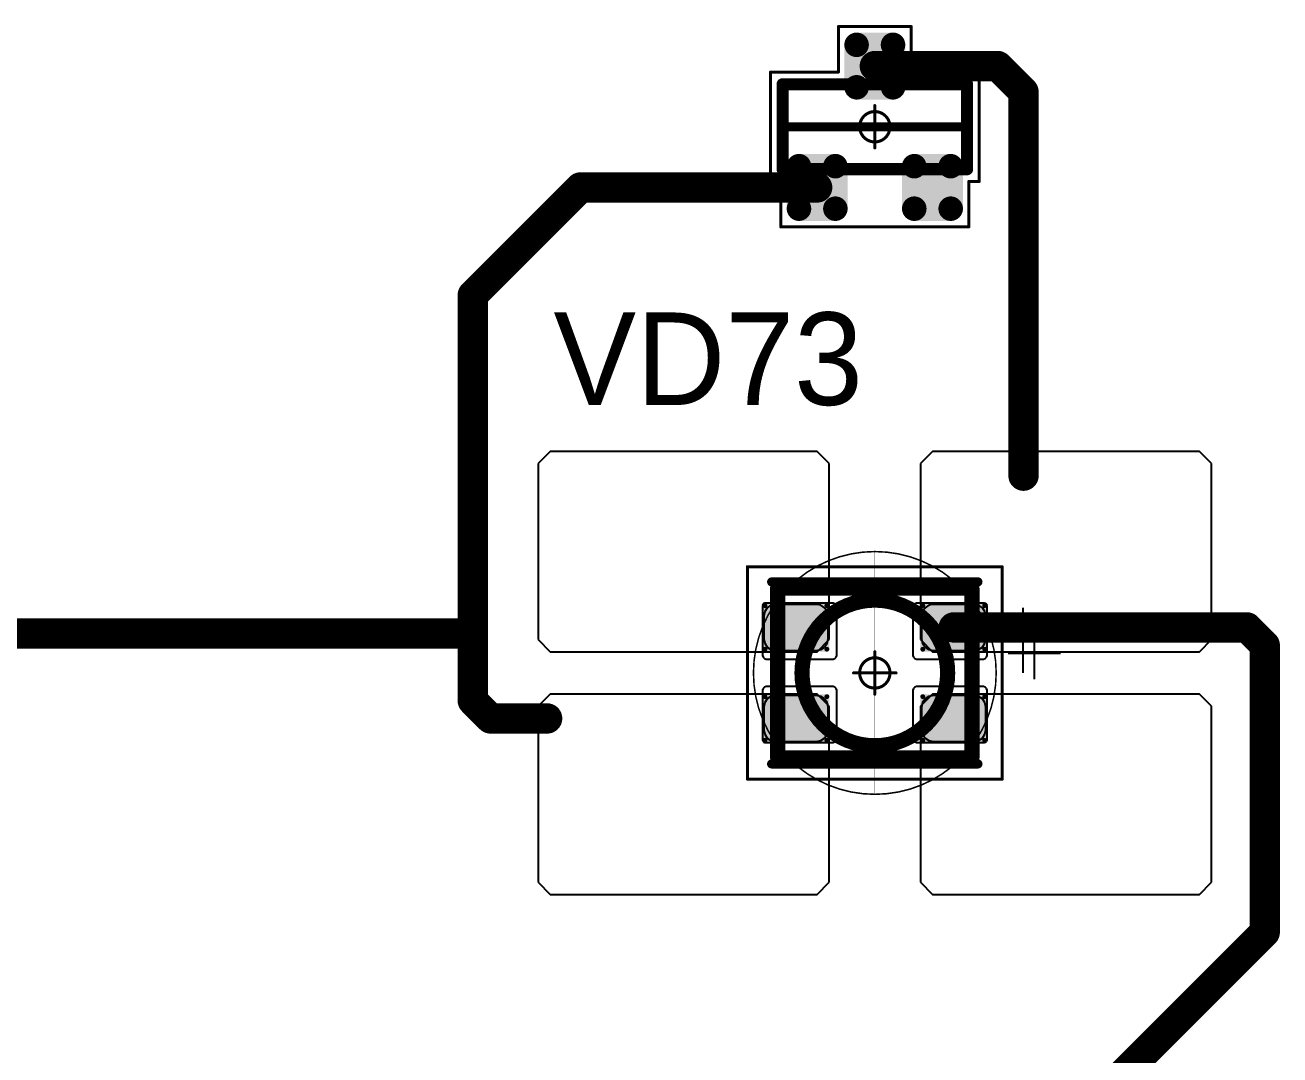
# Model space of a CAD drawing. Header units: millimetres. Extents: x 0 to 400, y 0 to 511.
# Drawn here: x 186 to 206.67, y 235.21 to 252.17 of the extents above; entities that cross this region are included whole.
import ezdxf

# ---------------------------------------------------------------- set-up
doc = ezdxf.new("R2010")
doc.units = ezdxf.units.MM
for name, color, linetype in [('Mechanical13', 56, 'Continuous'), ('Mechanical15', 56, 'Continuous'), ('Mechanical2', 216, 'Continuous'), ('TopLayer', 1, 'Continuous'), ('TopOverlay', 2, 'Continuous'), ('TopPaste', 8, 'Continuous'), ('TopSolder', 216, 'Continuous')]:
    doc.layers.add(name, color=color, linetype=linetype)

# ---------------------------------------------------------------- blocks, each defined once
blk = doc.blocks.new('SOT23_524')
at = {"layer": 'Mechanical13', "const_width": 0.2}
for points in [[(-0.7, 1.52), (0.7, 1.52)], [(-0.7, 1.52), (-0.7, -1.52)], [(0.7, 1.52), (0.7, -1.52)], [(-0.7, -1.52), (0.7, -1.52)]]:
    blk.add_lwpolyline(points, dxfattribs=at)
at = {"layer": 'Mechanical13', "const_width": 0.1}
for points in [[(-0.75, 1.52, 1), (-0.65, 1.52, 1)], [(-0.75, 1.52, 1), (-0.65, 1.52, 1)], [(0.65, 1.52, 1), (0.75, 1.52, 1)], [(0.65, 1.52, 1), (0.75, 1.52, 1)], [(-0.75, -1.52, 1), (-0.65, -1.52, 1)], [(-0.75, -1.52, 1), (-0.65, -1.52, 1)], [(0.65, -1.52, 1), (0.75, -1.52, 1)], [(0.65, -1.52, 1), (0.75, -1.52, 1)]]:
    blk.add_lwpolyline(points, format="xyb", close=True, dxfattribs=at)
at = {"layer": 'Mechanical15', "const_width": 0.05}
for points in [[(-0.9, 1.72), (-0.9, 1.55)], [(-0.9, 1.72), (0.9, 1.72)], [(0.9, 1.72), (0.9, 0.6)], [(-1.65, 1.55), (-1.65, -1.55)], [(-1.65, 1.55), (-0.9, 1.55)], [(0.9, 0.6), (1.65, 0.6)], [(1.65, 0.6), (1.65, -0.6)], [(0, 0.35), (0, -0.35)], [(-0.35, 0), (0.35, 0)], [(0.9, -0.6), (1.65, -0.6)], [(0.9, -0.6), (0.9, -1.72)], [(-1.65, -1.55), (-0.9, -1.55)], [(-0.9, -1.55), (-0.9, -1.72)], [(-0.9, -1.72), (0.9, -1.72)]]:
    blk.add_lwpolyline(points, dxfattribs=at)
at = {"layer": 'Mechanical15'}
for points, const_width in [([(-0.913, 1.72, 1), (-0.888, 1.72, 1)], 0.025), ([(-0.913, 1.72, 1), (-0.888, 1.72, 1)], 0.025), ([(0.888, 1.72, 1), (0.913, 1.72, 1)], 0.025), ([(0.888, 1.72, 1), (0.913, 1.72, 1)], 0.025), ([(-1.662, 1.55, 1), (-1.637, 1.55, 1)], 0.025), ([(-1.662, 1.55, 1), (-1.637, 1.55, 1)], 0.025), ([(-0.913, 1.55, 1), (-0.888, 1.55, 1)], 0.025), ([(-0.913, 1.55, 1), (-0.888, 1.55, 1)], 0.025), ([(0.888, 0.6, 1), (0.913, 0.6, 1)], 0.025), ([(0.888, 0.6, 1), (0.913, 0.6, 1)], 0.025), ([(1.637, 0.6, 1), (1.662, 0.6, 1)], 0.025), ([(1.637, 0.6, 1), (1.662, 0.6, 1)], 0.025), ([(0.25, 0, 1), (-0.25, 0, 1)], 0.05), ([(-0.012, 0.35, 1), (0.012, 0.35, 1)], 0.025), ([(-0.362, 0, 1), (-0.337, 0, 1)], 0.025), ([(-0.262, 0, 1), (-0.238, 0, 1)], 0.025), ([(0.238, 0, 1), (0.262, 0, 1)], 0.025), ([(0.337, 0, 1), (0.362, 0, 1)], 0.025), ([(-0.012, -0.35, 1), (0.012, -0.35, 1)], 0.025), ([(0.888, -0.6, 1), (0.913, -0.6, 1)], 0.025), ([(0.888, -0.6, 1), (0.913, -0.6, 1)], 0.025), ([(1.637, -0.6, 1), (1.662, -0.6, 1)], 0.025), ([(1.637, -0.6, 1), (1.662, -0.6, 1)], 0.025), ([(-1.662, -1.55, 1), (-1.637, -1.55, 1)], 0.025), ([(-1.662, -1.55, 1), (-1.637, -1.55, 1)], 0.025), ([(-0.913, -1.55, 1), (-0.888, -1.55, 1)], 0.025), ([(-0.913, -1.55, 1), (-0.888, -1.55, 1)], 0.025), ([(-0.913, -1.72, 1), (-0.888, -1.72, 1)], 0.025), ([(-0.913, -1.72, 1), (-0.888, -1.72, 1)], 0.025), ([(0.888, -1.72, 1), (0.913, -1.72, 1)], 0.025), ([(0.888, -1.72, 1), (0.913, -1.72, 1)], 0.025)]:
    blk.add_lwpolyline(points, format="xyb", close=True, dxfattribs=dict(at, const_width=const_width))
at = {"layer": 'TopLayer', "const_width": 0.1}
for points in [[(-1.4, 1.25, 1), (-1.3, 1.25, 1)], [(-0.7, 1.25, 1), (-0.6, 1.25, 1)], [(-1.4, 0.65, 1), (-1.3, 0.65, 1)], [(-0.7, 0.65, 1), (-0.6, 0.65, 1)], [(0.6, 0.3, 1), (0.7, 0.3, 1)], [(1.3, 0.3, 1), (1.4, 0.3, 1)], [(0.6, -0.3, 1), (0.7, -0.3, 1)], [(1.3, -0.3, 1), (1.4, -0.3, 1)], [(-1.4, -0.65, 1), (-1.3, -0.65, 1)], [(-0.7, -0.65, 1), (-0.6, -0.65, 1)], [(-1.4, -1.25, 1), (-1.3, -1.25, 1)], [(-0.7, -1.25, 1), (-0.6, -1.25, 1)]]:
    blk.add_lwpolyline(points, format="xyb", close=True, dxfattribs=at)
at = {"layer": 'TopLayer'}
for points in [[(-1.45, 1.25), (-1.45, 0.65), (-0.55, 1.25), (-0.55, 0.65)], [(-1.35, 1.35), (-1.35, 0.55), (-0.65, 1.35), (-0.65, 0.55)], [(0.55, 0.3), (0.55, -0.3), (1.45, 0.3), (1.45, -0.3)], [(0.65, 0.4), (0.65, -0.4), (1.35, 0.4), (1.35, -0.4)], [(-1.35, -0.55), (-1.35, -1.35), (-0.65, -0.55), (-0.65, -1.35)], [(-1.45, -0.65), (-1.45, -1.25), (-0.55, -0.65), (-0.55, -1.25)]]:
    blk.add_solid(points, dxfattribs=at)
at = {"layer": 'TopOverlay', "const_width": 0.15}
blk.add_lwpolyline([(0, 1.5), (0, -1.5)], dxfattribs=at)
at = {"layer": 'TopOverlay', "const_width": 0.075}
for points in [[(-0.038, 1.5, 1), (0.038, 1.5, 1)], [(-0.038, -1.5, 1), (0.038, -1.5, 1)]]:
    blk.add_lwpolyline(points, format="xyb", close=True, dxfattribs=at)
at = {"layer": 'TopPaste', "const_width": 0.075}
for points in [[(-1.387, 1.25, 1), (-1.313, 1.25, 1)], [(-0.687, 1.25, 1), (-0.613, 1.25, 1)], [(-1.387, 0.65, 1), (-1.313, 0.65, 1)], [(-0.687, 0.65, 1), (-0.613, 0.65, 1)], [(0.613, 0.3, 1), (0.687, 0.3, 1)], [(1.313, 0.3, 1), (1.387, 0.3, 1)], [(0.613, -0.3, 1), (0.687, -0.3, 1)], [(1.313, -0.3, 1), (1.387, -0.3, 1)], [(-1.387, -0.65, 1), (-1.313, -0.65, 1)], [(-0.687, -0.65, 1), (-0.613, -0.65, 1)], [(-1.387, -1.25, 1), (-1.313, -1.25, 1)], [(-0.687, -1.25, 1), (-0.613, -1.25, 1)]]:
    blk.add_lwpolyline(points, format="xyb", close=True, dxfattribs=at)
at = {"layer": 'TopPaste'}
for points in [[(-1.425, 1.25), (-1.425, 0.65), (-0.575, 1.25), (-0.575, 0.65)], [(-1.35, 1.325), (-1.35, 0.575), (-0.65, 1.325), (-0.65, 0.575)], [(0.575, 0.3), (0.575, -0.3), (1.425, 0.3), (1.425, -0.3)], [(0.65, 0.375), (0.65, -0.375), (1.35, 0.375), (1.35, -0.375)], [(-1.35, -0.575), (-1.35, -1.325), (-0.65, -0.575), (-0.65, -1.325)], [(-1.425, -0.65), (-1.425, -1.25), (-0.575, -0.65), (-0.575, -1.25)]]:
    blk.add_solid(points, dxfattribs=at)
at = {"layer": 'TopSolder', "const_width": 0.202}
for points in [[(-1.451, 1.25, 1), (-1.249, 1.25, 1)], [(-0.751, 1.25, 1), (-0.549, 1.25, 1)], [(-1.451, 0.65, 1), (-1.249, 0.65, 1)], [(-0.751, 0.65, 1), (-0.549, 0.65, 1)], [(0.549, 0.3, 1), (0.751, 0.3, 1)], [(1.249, 0.3, 1), (1.451, 0.3, 1)], [(0.549, -0.3, 1), (0.751, -0.3, 1)], [(1.249, -0.3, 1), (1.451, -0.3, 1)], [(-1.451, -0.65, 1), (-1.249, -0.65, 1)], [(-0.751, -0.65, 1), (-0.549, -0.65, 1)], [(-1.451, -1.25, 1), (-1.249, -1.25, 1)], [(-0.751, -1.25, 1), (-0.549, -1.25, 1)]]:
    blk.add_lwpolyline(points, format="xyb", close=True, dxfattribs=at)
at = {"layer": 'TopSolder'}
for points in [[(-1.35, 1.452), (-1.35, 0.448), (-0.65, 1.452), (-0.65, 0.448)], [(-1.552, 1.25), (-1.552, 0.65), (-0.448, 1.25), (-0.448, 0.65)], [(0.65, 0.502), (0.65, -0.502), (1.35, 0.502), (1.35, -0.502)], [(0.448, 0.3), (0.448, -0.3), (1.552, 0.3), (1.552, -0.3)], [(-1.35, -0.448), (-1.35, -1.452), (-0.65, -0.448), (-0.65, -1.452)], [(-1.552, -0.65), (-1.552, -1.25), (-0.448, -0.65), (-0.448, -1.25)]]:
    blk.add_solid(points, dxfattribs=at)
blk = doc.blocks.new('E65F_728')
at = {"layer": 'Mechanical13'}
for p, q in [((2.441, 1.071), (2.441, 0)), ((1.905, 0.536), (2.976, 0.536))]:
    blk.add_line(p, q, dxfattribs=at)
at = {"layer": 'Mechanical13', "const_width": 0.25}
for points in [[(-1.6, -1.4), (-1.6, 1.4)], [(-1.6, 1.4), (1.6, 1.4)], [(1.6, -1.4), (1.6, 1.4)], [(-1.6, -1.4), (1.6, -1.4)]]:
    blk.add_lwpolyline(points, dxfattribs=at)
at = {"layer": 'Mechanical13'}
for points, const_width in [([(-1.663, 1.4, 1), (-1.538, 1.4, 1)], 0.125), ([(-1.663, 1.4, 1), (-1.538, 1.4, 1)], 0.125), ([(1.537, 1.4, 1), (1.662, 1.4, 1)], 0.125), ([(1.537, 1.4, 1), (1.662, 1.4, 1)], 0.125), ([(1.2, 0, 1), (-1.2, 0, 1)], 0.25), ([(-1.263, 0, 1), (-1.138, 0, 1)], 0.125), ([(1.137, 0, 1), (1.262, 0, 1)], 0.125), ([(-1.663, -1.4, 1), (-1.538, -1.4, 1)], 0.125), ([(-1.663, -1.4, 1), (-1.538, -1.4, 1)], 0.125), ([(1.537, -1.4, 1), (1.662, -1.4, 1)], 0.125), ([(1.537, -1.4, 1), (1.662, -1.4, 1)], 0.125)]:
    blk.add_lwpolyline(points, format="xyb", close=True, dxfattribs=dict(at, const_width=const_width))
at = {"layer": 'Mechanical15', "const_width": 0.05}
for points in [[(-2.1, 1.75), (2.1, 1.75)], [(-2.1, -1.75), (-2.1, 1.75)], [(2.1, -1.75), (2.1, 1.75)], [(0, -0.35), (0, 0.35)], [(0, -0.35), (0, 0.35)], [(-0.35, 0), (0.35, 0)], [(-0.35, 0), (0.35, 0)], [(-2.1, -1.75), (2.1, -1.75)]]:
    blk.add_lwpolyline(points, dxfattribs=at)
at = {"layer": 'Mechanical15'}
for points, const_width in [([(-2.113, 1.75, 1), (-2.088, 1.75, 1)], 0.025), ([(-2.113, 1.75, 1), (-2.088, 1.75, 1)], 0.025), ([(2.087, 1.75, 1), (2.112, 1.75, 1)], 0.025), ([(2.087, 1.75, 1), (2.112, 1.75, 1)], 0.025), ([(0.25, 0, 1), (-0.25, 0, 1)], 0.05), ([(0.25, 0, 1), (-0.25, 0, 1)], 0.05), ([(-0.013, 0.35, 1), (0.012, 0.35, 1)], 0.025), ([(-0.013, 0.35, 1), (0.012, 0.35, 1)], 0.025), ([(-0.363, 0, 1), (-0.338, 0, 1)], 0.025), ([(-0.363, 0, 1), (-0.338, 0, 1)], 0.025), ([(-0.263, 0, 1), (-0.238, 0, 1)], 0.025), ([(-0.263, 0, 1), (-0.238, 0, 1)], 0.025), ([(0.237, 0, 1), (0.262, 0, 1)], 0.025), ([(0.237, 0, 1), (0.262, 0, 1)], 0.025), ([(0.337, 0, 1), (0.362, 0, 1)], 0.025), ([(0.337, 0, 1), (0.362, 0, 1)], 0.025), ([(-0.013, -0.35, 1), (0.012, -0.35, 1)], 0.025), ([(-0.013, -0.35, 1), (0.012, -0.35, 1)], 0.025), ([(-2.113, -1.75, 1), (-2.088, -1.75, 1)], 0.025), ([(-2.113, -1.75, 1), (-2.088, -1.75, 1)], 0.025), ([(2.087, -1.75, 1), (2.112, -1.75, 1)], 0.025), ([(2.087, -1.75, 1), (2.112, -1.75, 1)], 0.025)]:
    blk.add_lwpolyline(points, format="xyb", close=True, dxfattribs=dict(at, const_width=const_width))
at = {"layer": 'TopLayer'}
for p, q in [((-5.35, 3.65), (-5.55, 3.45)), ((-0.95, 3.65), (-5.35, 3.65)), ((-5.35, 3.65), (-5.35, 3.65)), ((-0.75, 3.45), (-0.95, 3.65)), ((0.95, 3.65), (0.75, 3.45)), ((5.35, 3.65), (0.95, 3.65)), ((0.95, 3.65), (0.95, 3.65)), ((5.55, 3.45), (5.35, 3.65)), ((-5.55, 3.45), (-5.55, 3.45)), ((-5.55, 3.45), (-5.55, 0.55)), ((-0.75, 0.55), (-0.75, 3.45)), ((0.75, 3.45), (0.75, 3.45)), ((0.75, 3.45), (0.75, 0.55)), ((5.55, 0.55), (5.55, 3.45)), ((-5.55, 0.55), (-5.35, 0.35)), ((-0.95, 0.35), (-0.75, 0.55)), ((0.75, 0.55), (0.95, 0.35)), ((5.35, 0.35), (5.55, 0.55)), ((-5.35, 0.35), (-0.95, 0.35)), ((0.95, 0.35), (5.35, 0.35)), ((-5.35, -0.35), (-5.55, -0.55)), ((-0.95, -0.35), (-5.35, -0.35)), ((-5.35, -0.35), (-5.35, -0.35)), ((-0.75, -0.55), (-0.95, -0.35)), ((0.95, -0.35), (0.75, -0.55)), ((5.35, -0.35), (0.95, -0.35)), ((0.95, -0.35), (0.95, -0.35)), ((5.55, -0.55), (5.35, -0.35)), ((-5.55, -0.55), (-5.55, -0.55)), ((-5.55, -0.55), (-5.55, -3.45)), ((-0.75, -3.45), (-0.75, -0.55)), ((0.75, -0.55), (0.75, -0.55)), ((0.75, -0.55), (0.75, -3.45)), ((5.55, -3.45), (5.55, -0.55)), ((-5.55, -3.45), (-5.35, -3.65)), ((-0.95, -3.65), (-0.75, -3.45)), ((0.75, -3.45), (0.95, -3.65)), ((5.35, -3.65), (5.55, -3.45)), ((-5.35, -3.65), (-0.95, -3.65)), ((0.95, -3.65), (5.35, -3.65))]:
    blk.add_line(p, q, dxfattribs=at)
at = {"layer": 'TopLayer', "const_width": 0.04}
for points in [[(-1.83, 1.11, 1), (-1.79, 1.11, 1)], [(-0.81, 1.11, 1), (-0.77, 1.11, 1)], [(0.77, 1.11, 1), (0.81, 1.11, 1)], [(1.79, 1.11, 1), (1.83, 1.11, 1)], [(-1.83, 0.39, 1), (-1.79, 0.39, 1)], [(-0.81, 0.39, 1), (-0.77, 0.39, 1)], [(0.77, 0.39, 1), (0.81, 0.39, 1)], [(1.79, 0.39, 1), (1.83, 0.39, 1)], [(-1.83, -0.39, 1), (-1.79, -0.39, 1)], [(-0.81, -0.39, 1), (-0.77, -0.39, 1)], [(0.77, -0.39, 1), (0.81, -0.39, 1)], [(1.79, -0.39, 1), (1.83, -0.39, 1)], [(-1.83, -1.11, 1), (-1.79, -1.11, 1)], [(-0.81, -1.11, 1), (-0.77, -1.11, 1)], [(0.77, -1.11, 1), (0.81, -1.11, 1)], [(1.79, -1.11, 1), (1.83, -1.11, 1)]]:
    blk.add_lwpolyline(points, format="xyb", close=True, dxfattribs=at)
at = {"layer": 'TopLayer'}
for points in [[(-1.85, 1.11), (-1.85, 0.39), (-0.75, 1.11), (-0.75, 0.39)], [(-1.81, 1.15), (-1.81, 0.35), (-0.79, 1.15), (-0.79, 0.35)], [(0.75, 1.11), (0.75, 0.39), (1.85, 1.11), (1.85, 0.39)], [(0.79, 1.15), (0.79, 0.35), (1.81, 1.15), (1.81, 0.35)], [(-1.85, -0.39), (-1.85, -1.11), (-0.75, -0.39), (-0.75, -1.11)], [(-1.81, -0.35), (-1.81, -1.15), (-0.79, -0.35), (-0.79, -1.15)], [(0.75, -0.39), (0.75, -1.11), (1.85, -0.39), (1.85, -1.11)], [(0.79, -0.35), (0.79, -1.15), (1.81, -0.35), (1.81, -1.15)]]:
    blk.add_solid(points, dxfattribs=at)
at = {"layer": 'TopOverlay'}
for p, q in [((2.628, 0.757), (2.628, -0.1)), ((2.2, 0.328), (3.057, 0.328))]:
    blk.add_line(p, q, dxfattribs=at)
at = {"layer": 'TopOverlay', "const_width": 0.15}
for points in [[(-1.7, 1.5), (1.7, 1.5)], [(-1.7, -1.5), (1.7, -1.5)]]:
    blk.add_lwpolyline(points, dxfattribs=at)
at = {"layer": 'TopOverlay', "const_width": 0.075}
for points in [[(-1.738, 1.5, 1), (-1.663, 1.5, 1)], [(1.662, 1.5, 1), (1.737, 1.5, 1)], [(-1.738, -1.5, 1), (-1.663, -1.5, 1)], [(1.662, -1.5, 1), (1.737, -1.5, 1)]]:
    blk.add_lwpolyline(points, format="xyb", close=True, dxfattribs=at)
at = {"layer": 'TopPaste'}
for p, q in [((-1.773, 1.073), (-1.814, 1.011)), ((-1.711, 1.114), (-1.773, 1.073)), ((-1.638, 1.129), (-1.711, 1.114)), ((-0.963, 1.129), (-1.638, 1.129)), ((-0.889, 1.114), (-0.963, 1.129)), ((-0.827, 1.073), (-0.889, 1.114)), ((-0.786, 1.011), (-0.827, 1.073)), ((0.827, 1.073), (0.786, 1.011)), ((0.889, 1.114), (0.827, 1.073)), ((0.962, 1.129), (0.889, 1.114)), ((1.637, 1.129), (0.962, 1.129)), ((1.711, 1.114), (1.637, 1.129)), ((1.773, 1.073), (1.711, 1.114)), ((1.814, 1.011), (1.773, 1.073)), ((-1.814, 1.011), (-1.829, 0.938)), ((-1.829, 0.938), (-1.829, 0.563)), ((-0.771, 0.938), (-0.786, 1.011)), ((-0.771, 0.563), (-0.771, 0.938)), ((0.786, 1.011), (0.771, 0.938)), ((0.771, 0.938), (0.771, 0.563)), ((1.829, 0.938), (1.814, 1.011)), ((1.829, 0.563), (1.829, 0.938)), ((-1.829, 0.563), (-1.814, 0.489)), ((-1.814, 0.489), (-1.773, 0.427)), ((-1.773, 0.427), (-1.711, 0.386)), ((-0.889, 0.386), (-0.827, 0.427)), ((-0.827, 0.427), (-0.786, 0.489)), ((-0.786, 0.489), (-0.771, 0.563)), ((0.771, 0.563), (0.786, 0.489)), ((0.786, 0.489), (0.827, 0.427)), ((0.827, 0.427), (0.889, 0.386)), ((1.711, 0.386), (1.773, 0.427)), ((1.773, 0.427), (1.814, 0.489)), ((1.814, 0.489), (1.829, 0.563)), ((-1.711, 0.386), (-1.638, 0.371)), ((-1.638, 0.371), (-0.963, 0.371)), ((-0.963, 0.371), (-0.889, 0.386)), ((0.889, 0.386), (0.962, 0.371)), ((0.962, 0.371), (1.637, 0.371)), ((1.637, 0.371), (1.711, 0.386)), ((-1.711, -0.386), (-1.773, -0.427)), ((-1.638, -0.371), (-1.711, -0.386)), ((-0.963, -0.371), (-1.638, -0.371)), ((-0.889, -0.386), (-0.963, -0.371)), ((-0.827, -0.427), (-0.889, -0.386)), ((0.889, -0.386), (0.827, -0.427)), ((0.962, -0.371), (0.889, -0.386)), ((1.637, -0.371), (0.962, -0.371)), ((1.711, -0.386), (1.637, -0.371)), ((1.773, -0.427), (1.711, -0.386)), ((-1.814, -0.489), (-1.829, -0.563)), ((-1.829, -0.563), (-1.829, -0.938)), ((-1.773, -0.427), (-1.814, -0.489)), ((-0.786, -0.489), (-0.827, -0.427)), ((-0.771, -0.563), (-0.786, -0.489)), ((-0.771, -0.938), (-0.771, -0.563)), ((0.786, -0.489), (0.771, -0.563)), ((0.771, -0.563), (0.771, -0.938)), ((0.827, -0.427), (0.786, -0.489)), ((1.814, -0.489), (1.773, -0.427)), ((1.829, -0.563), (1.814, -0.489)), ((1.829, -0.938), (1.829, -0.563)), ((-1.829, -0.938), (-1.814, -1.011)), ((-1.814, -1.011), (-1.773, -1.073)), ((-0.827, -1.073), (-0.786, -1.011)), ((-0.786, -1.011), (-0.771, -0.938)), ((0.771, -0.938), (0.786, -1.011)), ((0.786, -1.011), (0.827, -1.073)), ((1.773, -1.073), (1.814, -1.011)), ((1.814, -1.011), (1.829, -0.938)), ((-1.773, -1.073), (-1.711, -1.114)), ((-1.711, -1.114), (-1.638, -1.129)), ((-1.638, -1.129), (-0.963, -1.129)), ((-0.963, -1.129), (-0.889, -1.114)), ((-0.889, -1.114), (-0.827, -1.073)), ((0.827, -1.073), (0.889, -1.114)), ((0.889, -1.114), (0.962, -1.129)), ((0.962, -1.129), (1.637, -1.129)), ((1.637, -1.129), (1.711, -1.114)), ((1.711, -1.114), (1.773, -1.073))]:
    blk.add_line(p, q, dxfattribs=at)
at = {"layer": 'TopSolder'}
for p, q in [((-1.842, 1.129), (-1.85, 1.111)), ((-1.85, 1.111), (-1.85, 1.101)), ((-1.85, 1.101), (-1.85, 1.101)), ((-1.85, 1.101), (-1.85, 0.301)), ((-1.828, 1.143), (-1.842, 1.129)), ((-1.81, 1.151), (-1.828, 1.143)), ((-1.8, 1.151), (-1.81, 1.151)), ((-0.7, 1.151), (-1.8, 1.151)), ((-0.685, 1.151), (-0.7, 1.151)), ((-0.7, 1.151), (-0.7, 1.151)), ((-0.658, 1.139), (-0.685, 1.151)), ((-0.636, 1.118), (-0.658, 1.139)), ((-0.625, 1.09), (-0.636, 1.118)), ((-0.625, 1.076), (-0.625, 1.09)), ((-0.625, 0.301), (-0.625, 1.076)), ((0.636, 1.118), (0.625, 1.09)), ((0.625, 1.09), (0.625, 1.076)), ((0.625, 1.076), (0.625, 1.076)), ((0.625, 1.076), (0.625, 0.301)), ((0.657, 1.139), (0.636, 1.118)), ((0.685, 1.151), (0.657, 1.139)), ((0.7, 1.151), (0.685, 1.151)), ((1.8, 1.151), (0.7, 1.151)), ((1.81, 1.151), (1.8, 1.151)), ((1.8, 1.151), (1.8, 1.151)), ((1.828, 1.143), (1.81, 1.151)), ((1.842, 1.129), (1.828, 1.143)), ((1.85, 1.111), (1.842, 1.129)), ((1.85, 1.101), (1.85, 1.111)), ((1.85, 0.301), (1.85, 1.101)), ((-1.85, 0.301), (-1.85, 0.286)), ((-1.85, 0.286), (-1.839, 0.258)), ((-1.839, 0.258), (-1.818, 0.237)), ((-1.818, 0.237), (-1.79, 0.226)), ((-1.79, 0.226), (-1.775, 0.226)), ((-1.775, 0.226), (-1.775, 0.226)), ((-1.775, 0.226), (-0.7, 0.226)), ((-0.7, 0.226), (-0.685, 0.226)), ((-0.685, 0.226), (-0.658, 0.237)), ((-0.658, 0.237), (-0.636, 0.258)), ((-0.636, 0.258), (-0.625, 0.286)), ((-0.625, 0.286), (-0.625, 0.301)), ((-0.625, 0.301), (-0.625, 0.301)), ((0.625, 0.301), (0.625, 0.286)), ((0.625, 0.286), (0.636, 0.258)), ((0.636, 0.258), (0.657, 0.237)), ((0.657, 0.237), (0.685, 0.226)), ((0.685, 0.226), (0.7, 0.226)), ((0.7, 0.226), (0.7, 0.226)), ((0.7, 0.226), (1.775, 0.226)), ((1.775, 0.226), (1.79, 0.226)), ((1.79, 0.226), (1.817, 0.237)), ((1.817, 0.237), (1.839, 0.258)), ((1.839, 0.258), (1.85, 0.286)), ((1.85, 0.286), (1.85, 0.301)), ((1.85, 0.301), (1.85, 0.301)), ((-1.839, -0.257), (-1.85, -0.285)), ((-1.85, -0.285), (-1.85, -0.299)), ((-1.85, -0.299), (-1.85, -0.299)), ((-1.85, -0.299), (-1.85, -1.099)), ((-1.818, -0.236), (-1.839, -0.257)), ((-1.79, -0.224), (-1.818, -0.236)), ((-1.775, -0.224), (-1.79, -0.224)), ((-0.7, -0.224), (-1.775, -0.224)), ((-0.685, -0.224), (-0.7, -0.224)), ((-0.7, -0.224), (-0.7, -0.224)), ((-0.658, -0.236), (-0.685, -0.224)), ((-0.636, -0.257), (-0.658, -0.236)), ((-0.625, -0.285), (-0.636, -0.257)), ((-0.625, -0.299), (-0.625, -0.285)), ((-0.625, -1.074), (-0.625, -0.299)), ((0.636, -0.257), (0.625, -0.285)), ((0.625, -0.285), (0.625, -0.299)), ((0.625, -0.299), (0.625, -0.299)), ((0.625, -0.299), (0.625, -1.074)), ((0.657, -0.236), (0.636, -0.257)), ((0.685, -0.224), (0.657, -0.236)), ((0.7, -0.224), (0.685, -0.224)), ((1.775, -0.224), (0.7, -0.224)), ((1.79, -0.224), (1.775, -0.224)), ((1.775, -0.224), (1.775, -0.224)), ((1.817, -0.236), (1.79, -0.224)), ((1.839, -0.257), (1.817, -0.236)), ((1.85, -0.285), (1.839, -0.257)), ((1.85, -0.299), (1.85, -0.285)), ((1.85, -1.099), (1.85, -0.299)), ((-1.85, -1.099), (-1.85, -1.109)), ((-1.85, -1.109), (-1.842, -1.128)), ((-1.842, -1.128), (-1.828, -1.142)), ((-1.828, -1.142), (-1.81, -1.149)), ((-1.81, -1.149), (-1.8, -1.149)), ((-1.8, -1.149), (-0.7, -1.149)), ((-1.8, -1.149), (-1.8, -1.149)), ((-0.7, -1.149), (-0.685, -1.149)), ((-0.685, -1.149), (-0.658, -1.138)), ((-0.658, -1.138), (-0.636, -1.117)), ((-0.636, -1.117), (-0.625, -1.089)), ((-0.625, -1.089), (-0.625, -1.074)), ((-0.625, -1.074), (-0.625, -1.074)), ((0.625, -1.074), (0.625, -1.089)), ((0.625, -1.089), (0.636, -1.117)), ((0.636, -1.117), (0.657, -1.138)), ((0.657, -1.138), (0.685, -1.149)), ((0.685, -1.149), (0.7, -1.149)), ((0.7, -1.149), (1.8, -1.149)), ((0.7, -1.149), (0.7, -1.149)), ((1.8, -1.149), (1.81, -1.149)), ((1.81, -1.149), (1.828, -1.142)), ((1.828, -1.142), (1.842, -1.128)), ((1.842, -1.128), (1.85, -1.109)), ((1.85, -1.109), (1.85, -1.099)), ((1.85, -1.099), (1.85, -1.099))]:
    blk.add_line(p, q, dxfattribs=at)

msp = doc.modelspace()

# ---------------------------------------------------------------- linework, layer by layer
at = {"layer": 'Mechanical2'}
for points, const_width in [([(202, 241.5, 1), (198, 241.5, 1)], 0.0254), ([(200, 243.5, 1), (200, 243.5, 1)], 0.0005), ([(197.994, 241.5, 1), (198.006, 241.5, 1)], 0.0127), ([(201.994, 241.5, 1), (202.006, 241.5, 1)], 0.0127), ([(198, 241.5, 1), (198, 241.5, 1)], 0.0005), ([(202, 241.5, 1), (202, 241.5, 1)], 0.0005), ([(200, 239.5, 1), (200, 239.5, 1)], 0.0005)]:
    msp.add_lwpolyline(points, format="xyb", close=True, dxfattribs=dict(at, const_width=const_width))
at = {"layer": 'Mechanical2', "const_width": 0.001}
for points in [[(200, 239.5), (200, 243.5)], [(198, 241.5), (202, 241.5)]]:
    msp.add_lwpolyline(points, dxfattribs=at)
at = {"layer": 'TopLayer', "const_width": 0.5}
for points in [[(200, 251.5), (202.025, 251.5)], [(202.025, 251.5), (202.45, 251.075)], [(202.45, 244.75), (202.45, 251.075)], [(193.375, 247.725), (195.15, 249.5)], [(195.15, 249.5), (199.05, 249.5)], [(193.375, 242.15), (193.375, 247.725)], [(181.4, 242.15), (193.375, 242.15)], [(193.375, 241.043), (193.375, 242.15)], [(201.3, 242.25), (206.132, 242.25)], [(206.132, 242.25), (206.425, 241.957)], [(206.425, 237.225), (206.425, 241.957)], [(193.375, 241.043), (193.668, 240.75)], [(193.668, 240.75), (194.6, 240.75)], [(203.8, 234.6), (206.425, 237.225)]]:
    msp.add_lwpolyline(points, dxfattribs=at)
at = {"layer": 'TopLayer', "const_width": 0.25}
for points in [[(199.875, 251.5, 1), (200.125, 251.5, 1)], [(201.9, 251.5, 1), (202.15, 251.5, 1)], [(201.9, 251.5, 1), (202.15, 251.5, 1)], [(202.325, 251.075, 1), (202.575, 251.075, 1)], [(202.325, 251.075, 1), (202.575, 251.075, 1)], [(195.025, 249.5, 1), (195.275, 249.5, 1)], [(195.025, 249.5, 1), (195.275, 249.5, 1)], [(198.925, 249.5, 1), (199.175, 249.5, 1)], [(193.25, 247.725, 1), (193.5, 247.725, 1)], [(193.25, 247.725, 1), (193.5, 247.725, 1)], [(202.325, 244.75, 1), (202.575, 244.75, 1)], [(193.25, 242.15, 1), (193.5, 242.15, 1)], [(193.25, 242.15, 1), (193.5, 242.15, 1)], [(193.25, 242.15, 1), (193.5, 242.15, 1)], [(201.175, 242.25, 1), (201.425, 242.25, 1)], [(206.007, 242.25, 1), (206.257, 242.25, 1)], [(206.007, 242.25, 1), (206.257, 242.25, 1)], [(206.3, 241.957, 1), (206.55, 241.957, 1)], [(206.3, 241.957, 1), (206.55, 241.957, 1)], [(193.25, 241.043, 1), (193.5, 241.043, 1)], [(193.25, 241.043, 1), (193.5, 241.043, 1)], [(193.543, 240.75, 1), (193.793, 240.75, 1)], [(193.543, 240.75, 1), (193.793, 240.75, 1)], [(194.475, 240.75, 1), (194.725, 240.75, 1)], [(206.3, 237.225, 1), (206.55, 237.225, 1)], [(206.3, 237.225, 1), (206.55, 237.225, 1)]]:
    msp.add_lwpolyline(points, format="xyb", close=True, dxfattribs=at)

# ---------------------------------------------------------------- block references
for name, p, rotation in [('SOT23_524', (200, 250.5), 90), ('E65F_728', (200, 241.5), 360)]:
    msp.add_blockref(name, p, dxfattribs=dict(rotation=rotation))

# ---------------------------------------------------------------- texts
at = {"layer": 'TopOverlay'}
msp.add_text('VD73', height=1.524, dxfattribs=at).set_placement((194.706, 245.916))

doc.saveas('drawing.dxf')
